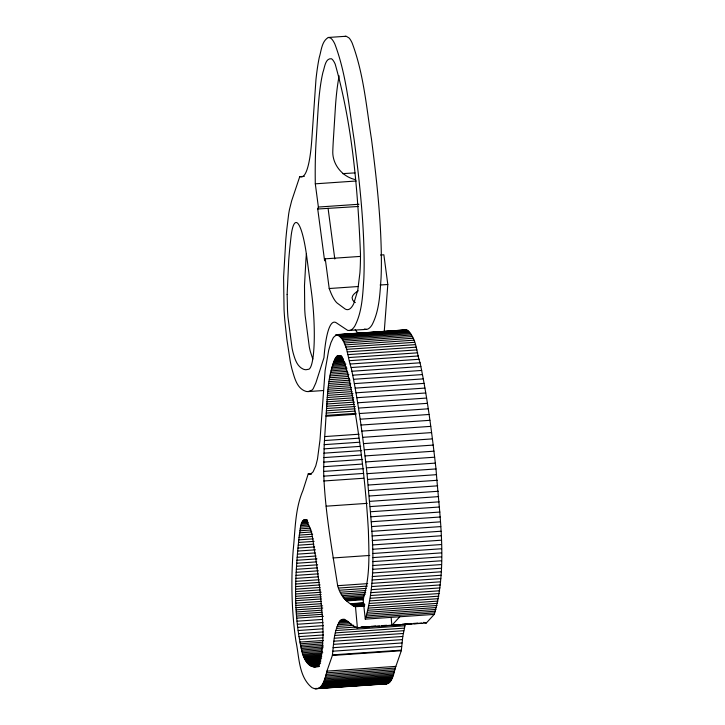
<?xml version="1.0" encoding="UTF-8"?>
<svg xmlns="http://www.w3.org/2000/svg" width="725" height="725" viewBox="0 0 725 725"><rect width="100%" height="100%" fill="white"/><g stroke="black" fill="none" stroke-linecap="round" stroke-linejoin="round"><path stroke-width="1.09" d="M304.627 519.725C313.508 528.135 312.529 543.243 315.284 554.589L319.942 589.615C321.918 614.573 326.531 641.353 318.347 665.523C309.838 670.761 303.177 658.436 301.935 651.367C296.389 627.515 294.848 602.81 295.882 578.378C296.498 563.914 297.676 549.478 299.316 535.086C300.721 530.165 299.334 519.317 306.847 519.571M323.649 471.404L324.202 444.652L326.032 416.295C327.573 396.684 327.238 375.804 335.693 357.642C338.493 352.712 342.798 358.041 343.641 361.331C347.755 371.399 349.677 382.184 351.843 392.778C359.953 438.435 365.772 484.554 368.391 530.863C368.998 553.51 370.375 577.028 363.044 598.823L365.282 619.141L434.221 614.401C448.023 567.276 439.567 516.979 436.006 468.939C431.919 433.396 427.478 397.826 420.074 362.799C416.105 352.377 416.766 335.358 405.701 329.893L336.763 334.633L333.418 337.433L330.962 342.617L328.724 350.084L325.108 370.611L319.988 440.03L317.496 459.034L315.783 465.858L313.091 471.857L310.817 473.914L308.234 473.86L302.932 490.508C294.903 509.303 295.32 530.265 293.181 550.257C290.952 580.544 291.504 611.093 295.927 641.163C299.289 656.741 298.528 676.869 312.031 687.69C322.29 692.892 325.298 678.029 326.921 671.123L332.367 655.472C333.754 643.918 333.681 631.257 339.862 621.008C345.897 615.317 351.081 627.27 357.389 627.741L355.495 606.78C346.786 603.001 340.034 595.125 337.651 585.691C331.778 547.801 324.764 509.784 323.649 471.404L363.678 468.649M365.282 619.141C379.084 572.016 370.62 521.728 367.067 473.679C362.971 438.145 358.54 402.565 351.136 367.539C347.166 357.117 347.819 340.097 336.763 334.633M384.232 331.769L387.812 284.49L383.869 254.792L380.489 255.028M384.549 683.983C393.204 684.137 393.53 672.311 395.868 666.375L401.306 650.733L402.801 636.459L405.42 623.636M304.301 176.383L299.778 176.583L291.658 200.825L289.483 209.471A104.772 16.92 86.1 0 0 288.641 214.256L286.756 229.743A327.6 52.916 86.1 0 0 285.831 239.386L283.593 277.285L284.046 309.575A59.749 9.652 86.1 0 0 284.78 320.051L286.873 339.373L290.254 361.313A59.749 9.652 86.1 0 0 291.93 368.952C294.404 377.145 296.625 388.564 306.032 391.391A327.6 52.916 86.1 0 0 308.252 391.572L323.287 390.539M325.271 258.825L324.61 260.801L317.731 209.008L318.384 207.042L315.303 183.824A129.304 20.88 86.1 0 1 316.227 139.417L318.266 106.847A145.353 23.481 86.1 0 1 322.978 72.174C324.61 67.878 325.235 57.955 331.452 58.761A71.974 11.627 86.1 0 1 333.02 60.266A69.192 11.174 86.1 0 1 335.204 64.162C352.613 125.778 357.851 190.657 360.488 254.475A69.192 11.174 86.1 0 1 360.298 265.54A71.974 11.627 86.1 0 1 359.908 272.926L357.778 290.208L353.728 303.648A145.363 23.481 86.1 0 1 345.118 308.968L338.086 303.748A129.304 20.88 86.1 0 1 329.213 288.523L325.271 258.825L360.198 256.423M317.731 209.008L358.286 206.48M399.756 616.767L391.853 625.367L391.156 617.646M357.017 627.75L426.327 623.002L434.221 614.401M358.195 290.861C355.332 292.646 350.447 296.027 352.622 299.923A129.304 20.88 86.1 0 0 355.322 302.561M308.252 391.572L312.004 390.113A104.772 16.92 86.1 0 0 313.272 388.564L315.846 382.918L323.966 357.724A105.034 16.965 86.1 0 1 336.21 322.743L347.846 330.482L366.551 329.377A169.514 27.378 86.1 0 0 372.17 324.637C379.438 310.391 379.909 293.833 381.042 278.201A90.471 14.609 86.1 0 0 381.395 263.275C381.368 221.66 376.773 180.199 371.454 138.983C366.361 106.802 363.678 73.615 352.123 42.929A90.48 14.609 86.1 0 0 349.133 38.026L346.26 36.25L328.325 37.464C321.628 41.28 321.374 50.741 319.272 57.411A169.514 27.378 86.1 0 0 315.964 79.514L311.832 139.091A105.034 16.965 86.1 0 1 299.933 176.655L299.797 176.692M344.873 36.486L345.562 36.277M405.012 330.102L405.701 329.893M342.608 173.637L355.014 172.894M315.303 183.824L356.22 181.005M318.384 207.042L358.957 204.251M329.213 288.523L357.969 286.538M380.081 285.016L387.812 284.49M336.074 334.841L406.408 329.866M338.167 334.76L407.115 330.02M335.394 335.231L338.729 335.004M338.883 335.113L407.822 330.364M339.608 335.648L408.547 330.908M340.333 336.382L409.281 331.642M341.076 337.306L410.015 332.567M341.819 338.43L410.758 333.69M342.572 339.762L411.51 335.013M343.324 341.285L412.262 336.536M344.085 343.007L413.023 338.258M344.846 344.928L413.794 340.188M345.617 347.058L414.564 342.309M346.396 349.377L415.334 344.638M347.175 351.906L416.114 347.166M347.955 354.634L416.902 349.894M337.768 355.73L339.989 355.576M337.071 356.138L341.52 355.83M336.382 356.772L341.937 356.392M335.693 357.642L342.363 357.189M348.743 357.561L417.691 352.821M335.022 358.748L342.798 358.213M334.597 359.573L343.487 358.957M334.171 360.488L343.07 359.872M333.754 361.494L343.759 360.805M349.541 360.688L418.479 355.948M333.346 362.591L344.466 361.82M332.947 363.769L345.173 362.926M332.548 365.028L345.888 364.104M350.338 364.013L419.277 359.274M332.159 366.361L345.499 365.445M331.778 367.783L346.233 366.787M351.136 367.539L420.074 362.799M331.407 369.27L346.967 368.2M331.035 370.837L346.604 369.768M330.682 372.469L347.366 371.327M351.933 371.263L420.881 366.524M330.337 374.173L348.127 372.949M330.002 375.94L348.906 374.635M352.74 375.188L421.687 370.439M329.676 377.77L348.58 376.465M329.368 379.655L349.377 378.278M353.555 379.302L422.494 374.562M329.068 381.604L350.193 380.154M328.797 383.452L349.921 382.002M328.543 385.347L350.773 383.815M354.362 383.616L423.309 378.876M328.289 387.277L350.528 385.745M328.053 389.243L351.407 387.639M355.178 388.12L424.125 383.38M327.827 391.255L351.181 389.651M327.609 393.294L352.078 391.618M356.002 392.823L424.941 388.083M327.41 395.379L352.984 393.621M327.211 397.49L352.794 395.732M327.029 399.638L353.718 397.798M356.818 397.717L425.765 392.977M326.857 401.813L353.546 399.973M326.703 404.015L354.498 402.103M357.642 402.801L426.59 398.061M326.549 406.245L354.353 404.333M326.413 408.501L355.322 406.507M358.476 408.084L427.415 403.336M326.286 410.776L355.196 408.791M326.178 413.078L355.087 411.093M326.069 415.407L356.093 413.341M359.301 413.549L428.248 408.809M326.032 416.295L356.057 414.229M360.135 419.213L429.082 414.473M360.978 425.058L429.916 420.319M361.811 431.103L430.759 426.363M324.664 436.586L359.129 434.212M362.654 437.338L431.602 432.589M324.41 440.555L358.884 438.19M324.202 444.652L359.781 442.205M363.479 443.627L432.417 438.888M324.021 448.866L360.715 446.337M364.267 449.826L433.206 445.087M323.876 453.179L361.684 450.578M323.767 457.602L361.576 455.001M365.019 455.934L433.958 451.186M323.694 462.115L362.609 459.442M365.735 461.943L434.674 457.203M323.649 466.719L362.572 464.045M366.415 467.861L435.353 463.112M308.234 473.86L311.569 473.624M309.203 474.096L311.424 473.942M323.676 476.162L363.705 473.416M367.067 473.679L436.006 468.939M323.74 480.992L363.769 478.237M367.675 479.406L436.613 474.667M368.255 485.034L437.193 480.294M368.789 490.571L437.737 485.832M369.297 496.009L438.235 491.269M369.768 501.356L438.707 496.616M326.168 506.177L367.312 503.349M370.203 506.603L439.142 501.854M370.602 511.75L439.54 507.002M304.092 519.789L306.322 519.635M303.585 520.052L305.805 519.907M303.086 520.514L307.527 520.206M302.606 521.157L307.047 520.849M370.964 516.789L439.903 512.049M302.144 521.991L307.699 521.61M301.7 523.015L308.379 522.562M301.283 524.22L307.962 523.767M300.893 525.607L308.678 525.072M371.291 521.737L440.229 516.998M300.531 527.157L309.421 526.549M300.186 528.878L310.2 528.19M299.878 530.763L310.998 530.002M371.581 526.586L440.519 521.846M299.597 532.803L311.832 531.969M299.316 535.086L312.665 534.171M371.834 531.334L440.773 526.586M299.053 537.388L312.393 536.473M298.782 539.853L313.236 538.856M372.052 535.974L440.99 531.235M298.51 542.454L314.079 541.385M298.238 545.2L313.807 544.131M372.233 540.515L441.172 535.775M297.966 548.073L314.641 546.922M372.378 544.946L441.317 540.207M297.694 551.054L315.484 549.831M297.431 554.136L315.221 552.912M372.487 549.278L441.425 544.538M297.168 557.317L316.073 556.012M372.559 553.501L441.498 548.762M296.942 560.253L316.961 558.875M333.047 557.969L369.741 555.441M372.596 557.616L441.534 552.876M296.724 563.234L316.743 561.857M296.525 566.252L317.65 564.802M372.596 561.621L441.534 556.882M296.335 569.297L317.468 567.838M372.559 565.527L441.507 560.778M296.163 572.333L318.402 570.811M372.496 569.315L441.434 564.567M296.017 575.369L318.257 573.838M372.387 572.986L441.326 568.246M295.882 578.378L318.121 576.846M295.773 581.35L319.127 579.746M372.242 576.547L441.19 571.808M295.7 584.006L319.045 582.393M372.07 580L441.017 575.26M295.637 586.597L320.106 584.921M337.651 585.691L367.675 583.625M371.862 583.335L440.809 578.595M295.601 589.135L320.06 587.449M338.539 588.057L367.457 586.072M295.583 591.6L320.042 589.923M371.626 586.561L440.564 581.822M339.436 590.25L366.125 588.41M295.583 594.002L321.157 592.243M371.354 589.661L440.292 584.921M340.333 592.252L365.907 590.494M295.592 596.322L321.166 594.563M341.23 594.074L365.69 592.397M371.046 592.651L439.984 587.912M295.628 598.56L321.202 596.802M342.127 595.705L365.472 594.101M343.016 597.137L364.14 595.687M295.673 600.708L321.248 598.95M370.711 595.524L439.649 590.784M343.904 598.379L363.914 597.001M344.783 599.43L363.687 598.125M295.746 603.137L321.32 601.378M370.348 598.279L439.287 593.53M345.662 600.273L363.452 599.049M346.523 600.916L363.207 599.765M295.836 605.457L321.411 603.698M369.949 600.907L438.888 596.168M350.936 603.707L363.162 602.865M295.945 607.686L322.625 605.846M351.118 603.934L363.352 603.091M351.607 604.487L363.832 603.644M369.523 603.427L438.471 598.678M352.087 604.985L364.322 604.143M352.577 605.42L364.811 604.577M353.066 605.792L364.186 605.031M296.063 609.843L322.752 608.012M353.555 606.109L364.675 605.348M354.036 606.372L364.05 605.683M354.525 606.562L364.53 605.882M355.014 606.707L364.394 606.163M369.079 605.819L438.018 601.07M296.208 611.954L321.782 610.196M368.608 608.085L437.547 603.345M296.362 614.03L321.936 612.263M368.101 610.232L437.048 605.493M296.534 616.078L322.108 614.32M367.584 612.263L436.522 607.523M296.724 618.144L323.413 616.304M367.04 614.166L435.979 609.426M366.469 615.951L435.417 611.211M297.042 621.18L322.616 619.422M365.889 617.609L434.828 612.87M342.173 619.386L344.402 619.232M341.384 619.685L343.605 619.531M340.614 620.228L345.064 619.92M339.862 621.008L346.532 620.546M297.386 624.261L322.96 622.503M339.137 622.023L348.027 621.407M338.43 623.264L349.55 622.503M297.767 627.379L323.341 625.621M337.75 624.751L351.099 623.826M337.098 626.454L353.782 625.303M298.183 630.514L322.652 628.829M336.482 628.376L356.492 627.007M361.095 627.043L365.545 626.735M371.1 626.355L375.55 626.047M382.22 625.593L386.67 625.285M392.225 624.905L396.675 624.597M402.239 624.216L407.794 623.835M413.359 623.446L417.808 623.147M356.283 627.651L358.503 627.497M360.724 627.342L369.623 626.735M371.843 626.581L379.628 626.047M381.858 625.893L390.748 625.285M392.977 625.131L400.753 624.597M402.982 624.442L411.873 623.826M414.102 623.672L421.887 623.138M335.892 630.523L404.831 625.784M298.6 633.641L323.06 631.955M335.331 632.889L404.269 628.149M299.026 636.632L323.495 634.946M334.805 635.453L403.743 630.714M299.461 639.45L322.815 637.837M334.316 638.227L403.254 633.487M299.905 642.078L323.259 640.474M333.853 641.199L402.801 636.459M300.222 643.782L322.453 642.259M300.531 645.413L322.77 643.891M333.437 644.353L402.375 639.613M300.857 646.981L323.096 645.449M301.201 648.494L323.441 646.963M301.555 649.953L322.679 648.494M333.056 647.697L401.994 642.957M301.935 651.367L321.945 649.99M302.334 652.754L322.353 651.376M332.712 651.213L401.65 646.464M302.769 654.104L322.779 652.727M303.15 655.228L322.054 653.932M303.567 656.324L321.356 655.101M332.403 654.893L401.351 650.153M304.002 657.385L321.791 656.152M332.367 655.472L401.306 650.733M304.455 658.4L321.139 657.249M304.935 659.369L321.61 658.228M305.433 660.294L320.994 659.224M305.95 661.164L320.405 660.167M306.485 661.97L320.939 660.973M307.092 662.777L320.441 661.862M307.726 663.511L319.952 662.668M308.361 664.154L320.595 663.312M309.013 664.725L319.027 664.037M309.675 665.224L319.68 664.535M310.336 665.65L319.227 665.033M310.998 666.003L318.773 665.468M311.65 666.293L318.32 665.831M312.366 666.538L319.036 666.076M313.064 666.719L318.619 666.338M313.744 666.837L319.018 666.447M314.405 666.9L318.855 666.592M326.921 671.123L395.868 666.375M326.486 672.818L395.424 668.069M326.051 674.431L394.989 669.692M325.607 675.972L394.545 671.232M325.163 677.431L394.11 672.691M324.728 678.808L393.666 674.06M324.283 680.086L393.231 675.338M323.848 681.264L392.796 676.525M323.413 682.352L392.361 677.612M322.987 683.349L391.926 678.6M322.562 684.237L391.5 679.497M322.136 685.034L391.074 680.286M321.71 685.732L390.648 680.983M321.293 686.33L390.231 681.591M320.867 686.847L389.805 682.107M320.441 687.282L389.379 682.542M320.015 687.644L388.953 682.905M319.571 687.943L388.518 683.195M321.655 687.88L324.99 687.644M331.66 687.191L335.004 686.956M342.78 686.421L346.124 686.194M352.794 685.732L356.129 685.506M363.914 684.971L367.249 684.744M373.919 684.282L377.254 684.056M314.469 688.56L316.689 688.406M319.127 688.179L388.065 683.439M315.04 688.659L387.612 683.63M315.611 688.723L386.652 683.883M328.325 37.464L330.446 37.945L331.896 39.213A90.48 14.609 86.1 0 1 334.887 44.116C346.45 74.802 349.124 107.989 354.217 140.17C359.537 181.386 364.131 222.838 364.158 264.453A90.471 14.609 86.1 0 1 363.814 279.388C362.681 295.03 362.201 311.578 354.933 325.824A169.514 27.378 86.1 0 1 349.314 330.564M366.551 329.377L364.331 329.068M426.327 623.002L423.726 622.331M355.295 179.583C342.263 176.764 332.032 164.185 332.811 150.727A129.304 20.88 86.1 0 1 333.455 138.23L335.503 105.66A145.353 23.481 86.1 0 1 339.146 75.862M357.806 333.056L355.159 329.694M312.801 359.029L310.354 351.598A36.939 5.963 86.1 0 1 309.33 347.067L305.162 315.674A36.939 5.963 86.1 0 1 304.736 309.33L304.491 285.65L305.968 258.961A295.274 47.687 86.1 0 1 306.403 253.723M328.072 208.302L334.805 258.988M287.145 294.441L287.508 310.517A36.939 5.963 86.1 0 0 287.925 316.861L292.093 348.245A36.939 5.963 86.1 0 0 293.118 352.785C294.848 358.875 296.906 366.288 303.213 369.125A295.274 47.687 86.1 0 0 305.968 369.732L308.904 369.215A56.015 9.044 86.1 0 0 311.505 292.447L306.847 257.42A56.015 9.044 86.1 0 0 291.16 235.643L289.801 248.032A295.274 47.687 86.1 0 0 288.731 260.148L287.145 294.441"/></g></svg>
